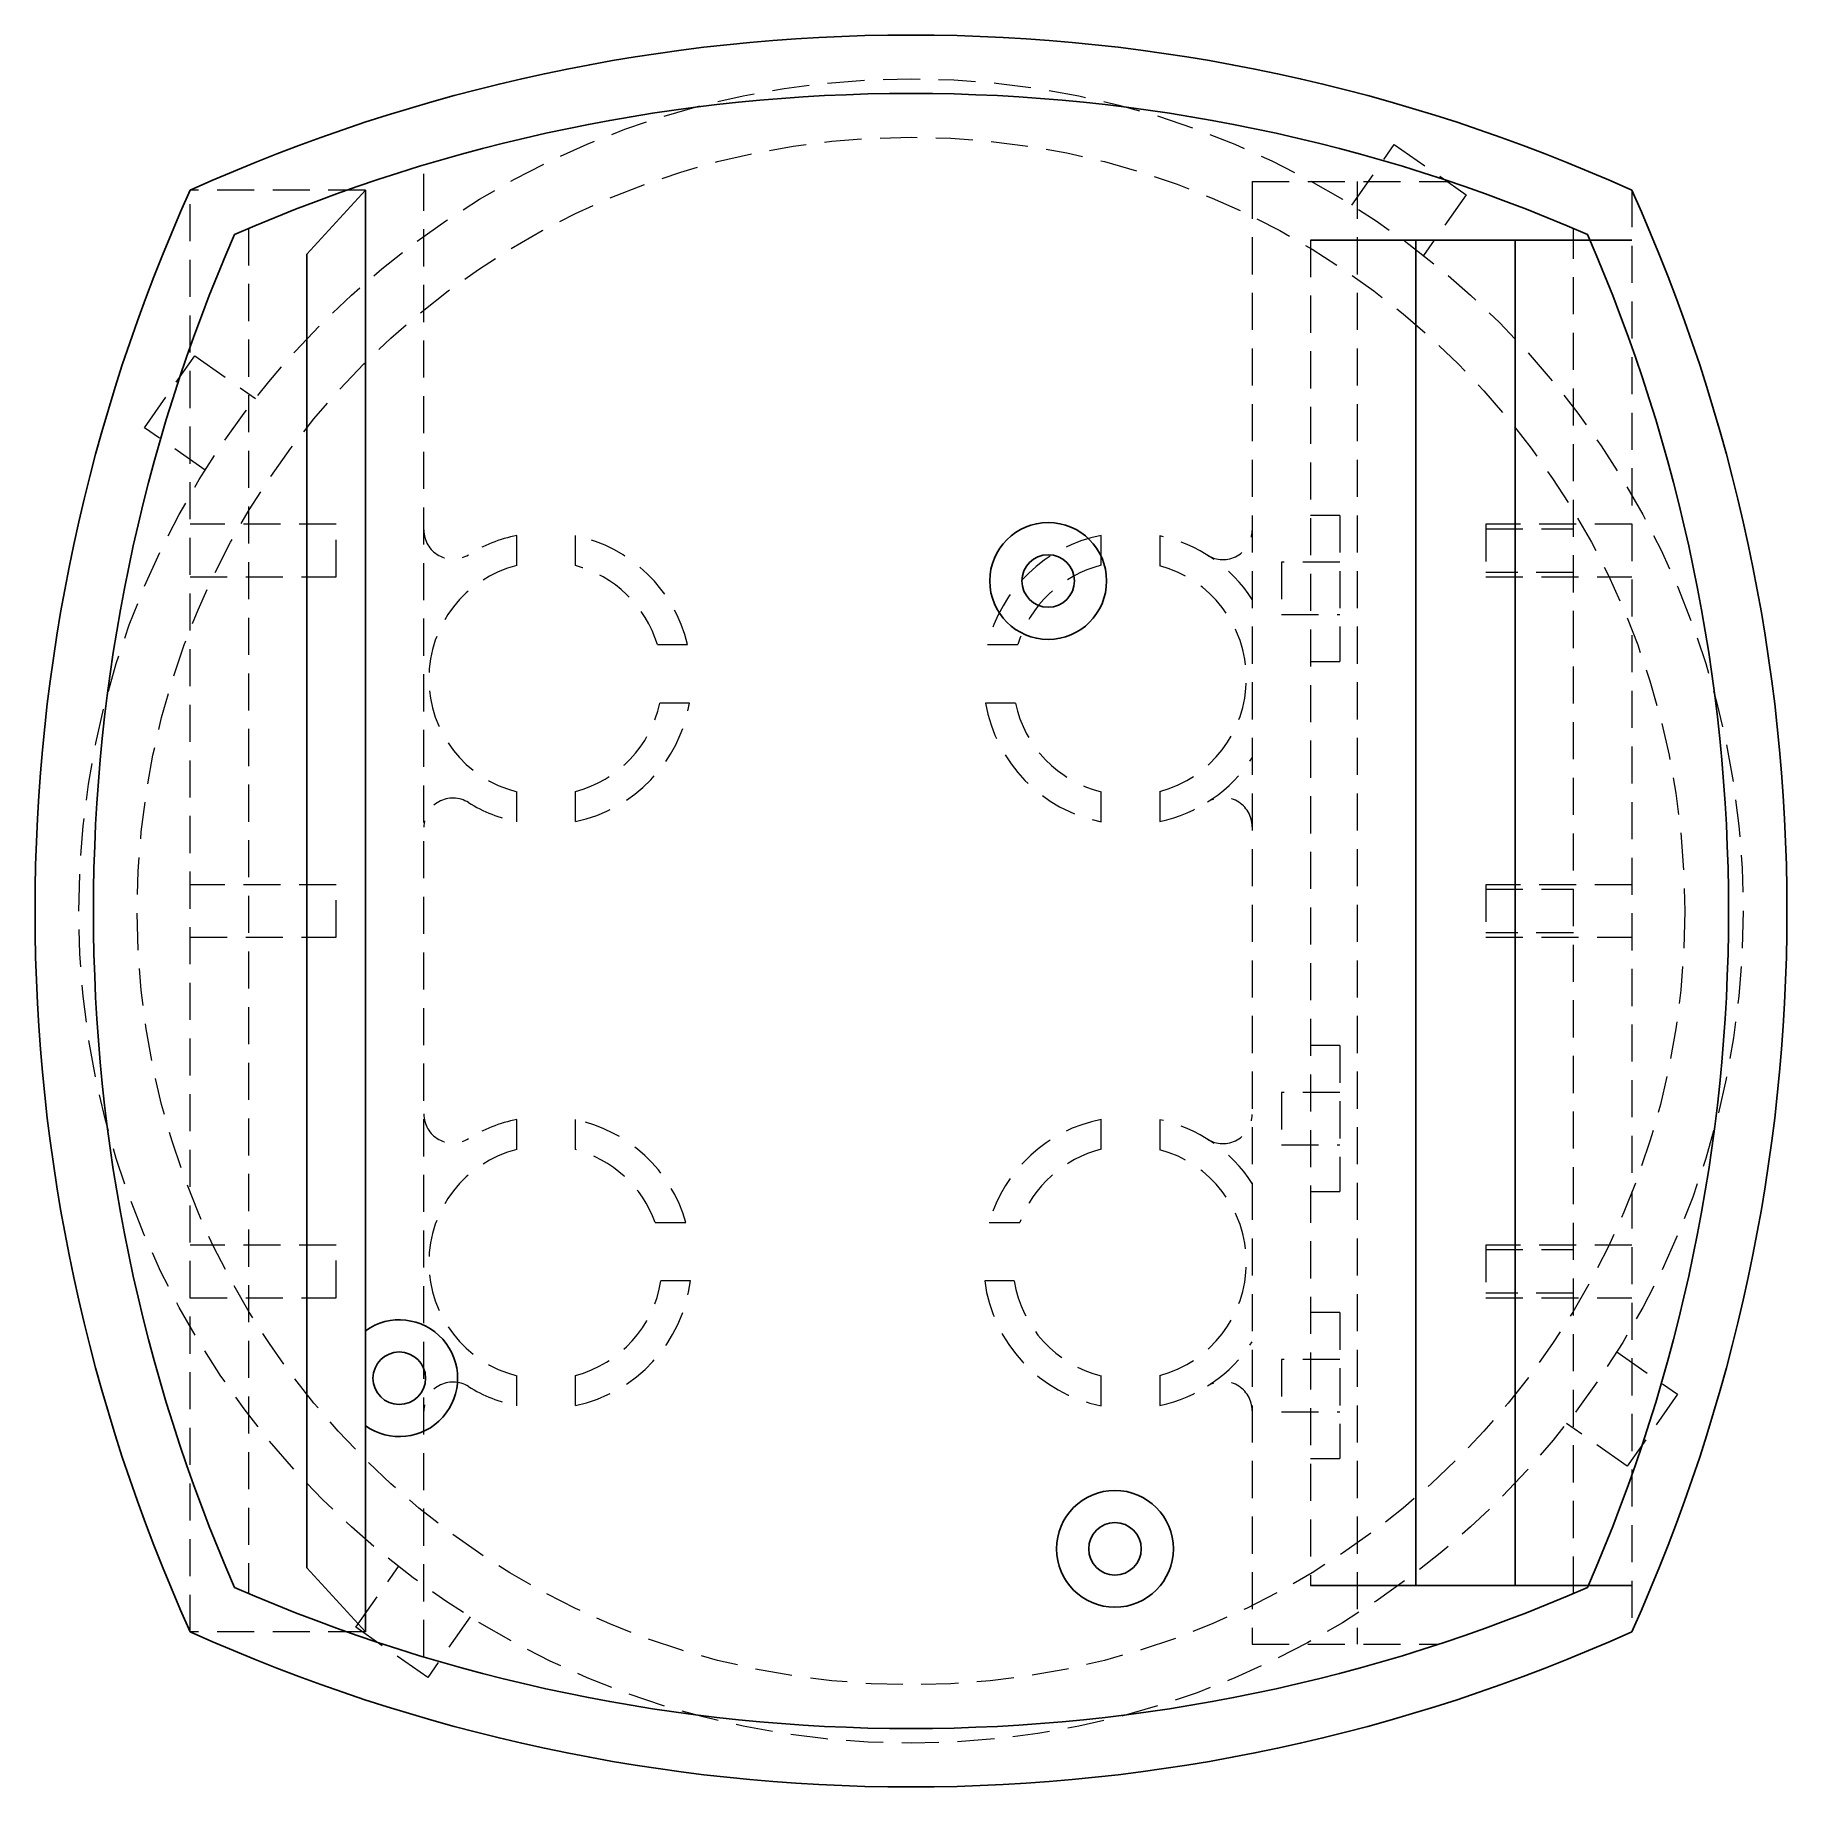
# Model space of a CAD drawing. Header units: millimetres. Extents: x -30 to 30, y -30 to 30.
import ezdxf

# ---------------------------------------------------------------- set-up
doc = ezdxf.new("R2010")
doc.units = ezdxf.units.MM
doc.linetypes.add('HIDDEN', pattern=[1.905, 1.27, -0.635])

msp = doc.modelspace()

# ---------------------------------------------------------------- linework, layer by layer
at = {"color": 7, "linetype": 'HIDDEN', "lineweight": 18}
for p, q in [((15.096, 24.174), (16.552, 26.254)), ((16.552, 26.254), (19.01, 24.533)), ((-16.686, -25.548), (-16.686, 25.548)), ((-24.686, -24.686), (-24.686, 24.686)), ((-18.686, 24.686), (-24.686, 24.686)), ((11.686, 24.979), (18.475, 24.979)), ((11.686, 24.979), (11.686, -25.106)), ((15.286, 24.979), (15.286, -25.106)), ((24.686, 24.686), (24.686, -24.686)), ((19.01, 24.533), (17.553, 22.453)), ((-22.686, 23.379), (-22.686, -23.379)), ((13.686, 22.979), (13.686, -23.106)), ((22.686, -23.379), (22.686, 23.379)), ((-26.254, 16.552), (-24.533, 19.01)), ((-24.533, 19.01), (-22.453, 17.553)), ((-24.174, 15.096), (-26.254, 16.552)), ((-19.686, 13.243), (-24.686, 13.243)), ((-19.686, 11.443), (-19.686, 13.243)), ((14.686, 13.549), (13.686, 13.549)), ((14.686, 13.549), (14.686, 8.549)), ((19.686, 13.243), (19.686, 11.443)), ((24.686, 13.243), (19.686, 13.243)), ((-13.496, 11.837), (-13.496, 12.862)), ((-11.496, 12.855), (-11.496, 11.828)), ((6.517, 11.84), (6.517, 12.865)), ((8.517, 12.852), (8.517, 11.824)), ((19.686, 13.091), (22.686, 13.091)), ((-24.686, 11.443), (-19.686, 11.443)), ((12.686, 11.949), (12.686, 10.149)), ((14.686, 11.949), (12.686, 11.949)), ((22.686, 11.595), (19.686, 11.595)), ((19.686, 11.443), (24.686, 11.443)), ((12.686, 10.149), (14.686, 10.149)), ((-8.687, 9.122), (-7.651, 9.122)), ((2.623, 9.122), (3.659, 9.122)), ((13.686, 8.549), (14.686, 8.549)), ((-7.585, 7.122), (-8.603, 7.122)), ((3.574, 7.122), (2.556, 7.122)), ((-13.496, 3.057), (-13.496, 4.082)), ((-11.496, 4.091), (-11.496, 3.064)), ((6.517, 3.054), (6.517, 4.078)), ((8.517, 4.094), (8.517, 3.067)), ((-19.686, 0.9), (-24.686, 0.9)), ((-19.686, -0.9), (-19.686, 0.9)), ((19.686, 0.9), (19.686, -0.9)), ((24.686, 0.9), (19.686, 0.9)), ((19.686, 0.748), (22.686, 0.748)), ((-24.686, -0.9), (-19.686, -0.9)), ((22.686, -0.748), (19.686, -0.748)), ((19.686, -0.9), (24.686, -0.9)), ((14.686, -4.612), (13.686, -4.612)), ((14.686, -4.612), (14.686, -9.612)), ((12.686, -6.212), (12.686, -8.012)), ((14.686, -6.212), (12.686, -6.212)), ((-13.496, -8.163), (-13.496, -7.138)), ((-11.496, -7.145), (-11.496, -8.172)), ((6.517, -8.16), (6.517, -7.135)), ((8.517, -7.148), (8.517, -8.176)), ((12.686, -8.012), (14.686, -8.012)), ((13.686, -9.612), (14.686, -9.612)), ((-8.758, -10.665), (-7.707, -10.665)), ((2.679, -10.665), (3.73, -10.665)), ((-19.686, -11.443), (-24.686, -11.443)), ((-19.686, -13.243), (-19.686, -11.443)), ((19.686, -11.443), (19.686, -13.243)), ((24.686, -11.443), (19.686, -11.443)), ((19.686, -11.595), (22.686, -11.595)), ((-7.553, -12.665), (-8.563, -12.665)), ((3.535, -12.665), (2.525, -12.665)), ((22.686, -13.091), (19.686, -13.091)), ((-24.686, -13.243), (-19.686, -13.243)), ((14.686, -13.756), (13.686, -13.756)), ((14.686, -13.756), (14.686, -18.756)), ((19.686, -13.243), (24.686, -13.243)), ((12.686, -15.356), (12.686, -17.156)), ((14.686, -15.356), (12.686, -15.356)), ((24.174, -15.096), (26.254, -16.552)), ((-13.496, -16.943), (-13.496, -15.918)), ((-11.496, -15.909), (-11.496, -16.936)), ((6.517, -16.946), (6.517, -15.922)), ((8.517, -15.906), (8.517, -16.933)), ((26.254, -16.552), (24.533, -19.01)), ((12.686, -17.156), (14.686, -17.156)), ((24.533, -19.01), (22.453, -17.553)), ((13.686, -18.756), (14.686, -18.756)), ((-19.01, -24.533), (-17.553, -22.453)), ((-16.552, -26.254), (-19.01, -24.533)), ((-15.096, -24.174), (-16.552, -26.254)), ((-18.686, -24.686), (-24.686, -24.686)), ((11.686, -25.106), (18.092, -25.106))]:
    msp.add_line(p, q, dxfattribs=at)
at = {"color": 7, "linetype": 'Continuous', "lineweight": 25}
for p, q in [((-18.686, 24.686), (-20.686, 22.5)), ((-18.686, -24.686), (-18.686, 24.686)), ((13.686, 22.979), (24.686, 22.979)), ((17.286, 22.979), (17.286, -23.106)), ((20.686, -23.106), (20.686, 22.979)), ((-20.686, 22.5), (-20.686, -22.5)), ((-20.686, -22.5), (-18.686, -24.686)), ((13.686, -23.106), (24.686, -23.106))]:
    msp.add_line(p, q, dxfattribs=at)
at = {"color": 7, "linetype": 'HIDDEN', "lineweight": 18}
for radius in [28.5, 26.5]:
    msp.add_circle((0, 0), radius, dxfattribs=at)
at = {"color": 7, "linetype": 'Continuous', "lineweight": 25}
for centre, radius in [((4.699, 11.303), 2), ((4.699, 11.303), 0.9), ((-17.526, -16.002), 0.9), ((6.985, -21.844), 2), ((6.985, -21.844), 0.9)]:
    msp.add_circle(centre, radius, dxfattribs=at)
for centre, radius, start, end in [((0, -30), 60, 65.70481, 114.29519), ((0, -30), 58, 66.45343, 113.54657), ((30, 0), 60, 155.70481, 204.29519), ((-30, 0), 60, 335.70481, 24.29519), ((30, 0), 58, 156.45343, 203.54657), ((-30, 0), 58, 336.45343, 23.54657), ((-17.526, -16.002), 2, 234.53997, 125.46003), ((0, 30), 58, 246.45343, 293.54657), ((0, 30), 60, 245.70481, 294.29519)]:
    msp.add_arc(centre, radius, start, end, dxfattribs=at)
at = {"color": 7, "linetype": 'HIDDEN', "lineweight": 18}
for centre, radius, start, end in [((-15.686, 13.052), 1, 180, 301.91651), ((-12.514, 7.959), 5, 101.32438, 121.91651), ((-12.514, 7.959), 5, 13.44647, 78.2503), ((7.486, 7.959), 5, 101.17182, 166.55353), ((7.486, 7.959), 5, 32.85056, 78.09742), ((10.686, 13.034), 1, 237.76406, 0), ((-12.514, 7.959), 4, 104.20868, 255.79132), ((-12.514, 7.959), 4, 16.89813, 75.25333), ((7.486, 7.959), 4, 104.01582, 163.10187), ((7.486, 7.959), 4, 284.94017, 75.05983), ((-12.514, 7.959), 4, 284.74667, 347.91697), ((-12.514, 7.959), 5, 281.7497, 350.35964), ((7.486, 7.959), 5, 189.64036, 258.82818), ((7.486, 7.959), 4, 192.08303, 255.98418), ((7.486, 7.959), 5, 281.90258, 327.14944), ((-15.686, 2.866), 1, 58.08349, 180), ((-12.514, 7.959), 5, 238.08349, 258.67562), ((10.686, 2.884), 1, 0, 122.23594), ((-15.686, -6.948), 1, 180, 301.91651), ((-12.514, -12.041), 5, 101.32438, 121.91651), ((-12.514, -12.041), 5, 15.97482, 78.2503), ((7.486, -12.041), 5, 101.17182, 164.02518), ((7.486, -12.041), 5, 32.85056, 78.09742), ((10.686, -6.966), 1, 237.76406, 0), ((-12.514, -12.041), 4, 104.20868, 255.79132), ((-12.514, -12.041), 4, 20.12191, 75.25333), ((7.486, -12.041), 4, 104.01582, 159.87809), ((7.486, -12.041), 4, 284.94017, 75.05983), ((-12.514, -12.041), 5, 281.7497, 352.83166), ((-12.514, -12.041), 4, 284.74667, 351.02629), ((7.486, -12.041), 5, 187.16834, 258.82818), ((7.486, -12.041), 4, 188.97371, 255.98418), ((7.486, -12.041), 5, 281.90258, 327.14944), ((-15.686, -17.134), 1, 58.08349, 180), ((10.686, -17.116), 1, 0, 122.23594), ((-12.514, -12.041), 5, 238.08349, 258.67562)]:
    msp.add_arc(centre, radius, start, end, dxfattribs=at)

doc.saveas('drawing.dxf')
